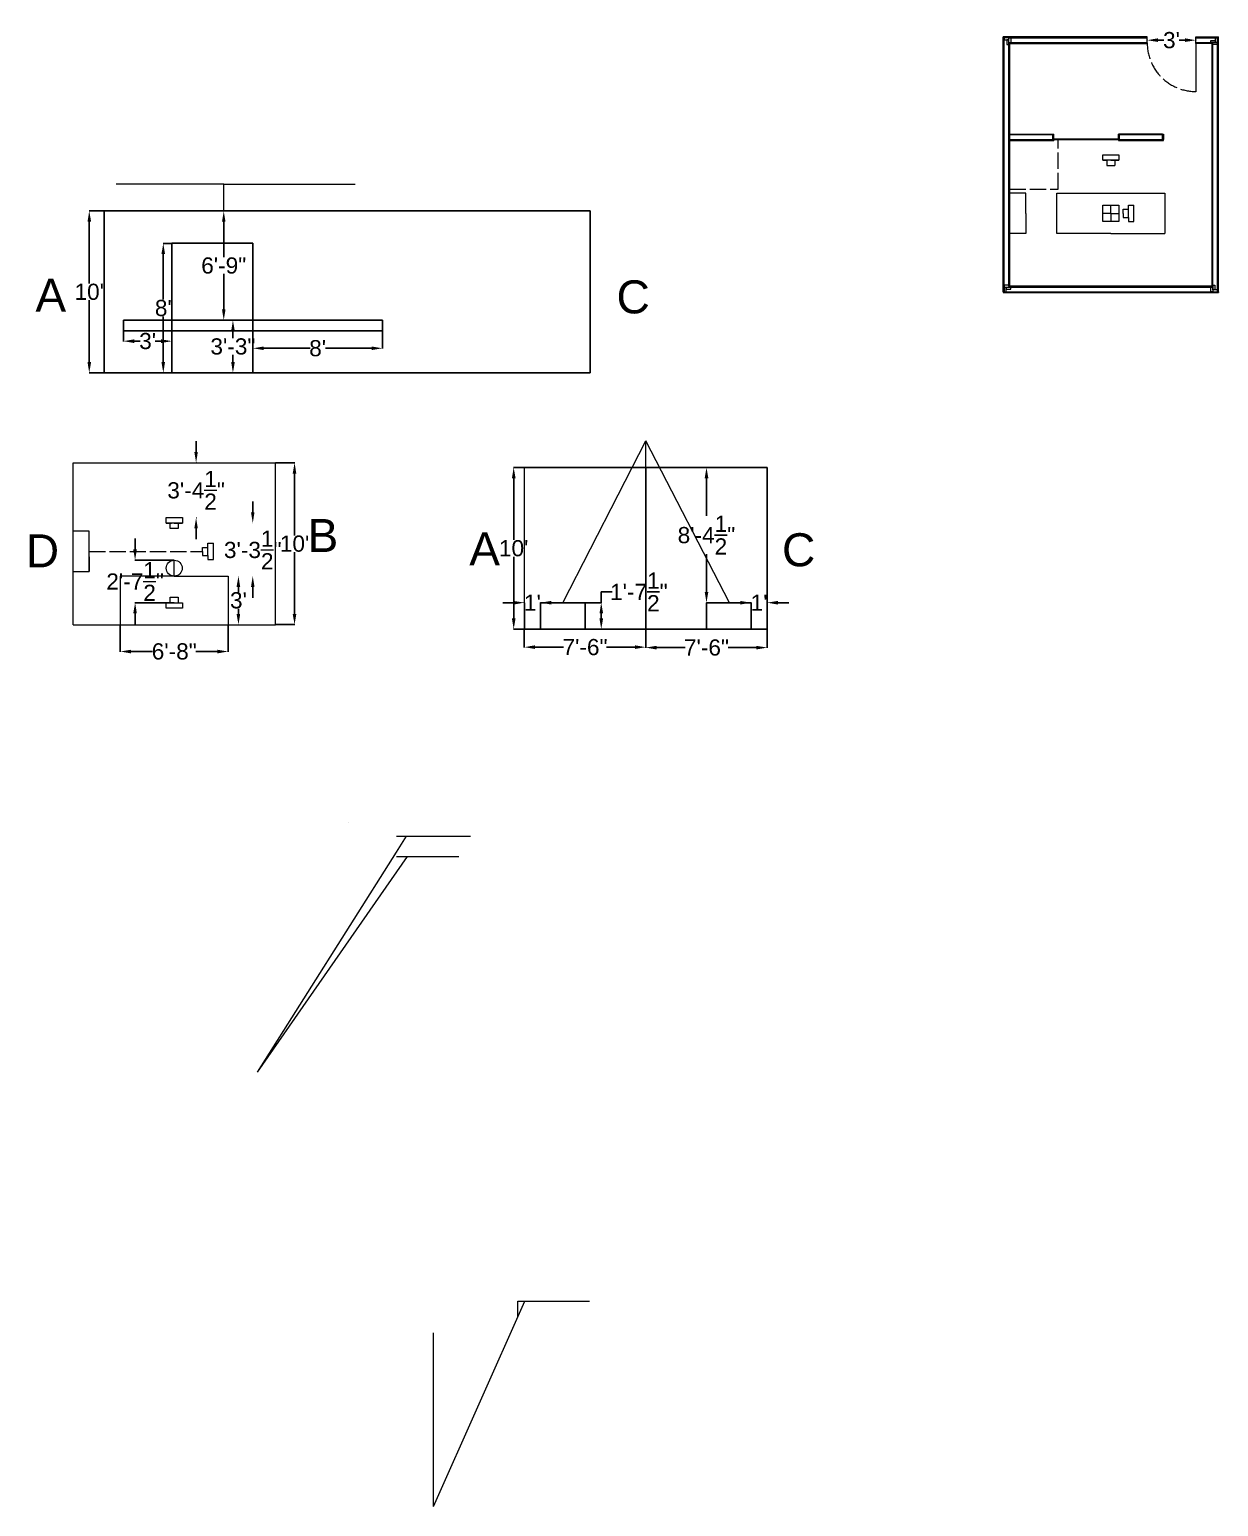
# Model space of a CAD drawing. Header units: inches. Extents: x 257 to 3416, y 137 to 2713.
# Drawn here: x 2535 to 3416, y 699 to 1794 of the extents above; entities that cross this region are included whole.
import ezdxf

# ---------------------------------------------------------------- set-up
doc = ezdxf.new("R2010")
doc.units = ezdxf.units.IN
doc.header["$MEASUREMENT"] = 0
doc.header["$PDMODE"] = 2
doc.linetypes.add('ACAD_ISO02W100', pattern=[15, 12, -3])
for name, color, linetype in [('Isocenter', 170, 'Continuous'), ('Layer2', 250, 'Continuous'), ('Layer4', 150, 'Continuous'), ('Primary Width', 50, 'Continuous'), ('Trace_lines', 1, 'Continuous')]:
    doc.layers.add(name, color=color, linetype=linetype)
doc.layers.add('primary beam angle', color=220, linetype='Continuous', lineweight=5)
doc.styles.get("Standard").update_dxf_attribs({"font": 'arial.ttf'})
doc.dimstyles.get("Standard").update_dxf_attribs({"dimtxt": 12, "dimasz": 8, "dimexe": 0.18, "dimexo": 0.0625, "dimgap": 0.09, "dimtad": 0, "dimtih": 1, "dimtoh": 1, "dimdec": 1, "dimzin": 0, "dimdsep": 46, "dimlunit": 4, "dimtxsty": 'Standard', "dimcen": 0.09, "dimadec": 0, "dimazin": 0, "dimtfac": 1, "dimtdec": 1, "dimtofl": 0, "dimtmove": 0, "dimatfit": 3, "dimfxl": 1, "dimtolj": 1, "dimtzin": 0, "dimarcsym": 0})

# ---------------------------------------------------------------- blocks, each defined once
blk = doc.blocks.new('*D61')
at = {"layer": 'Defpoints', "color": 0, "transparency": 16777216}
for p in [(2602.1, 1352.7), (2682.1, 1352.7), (2682.1, 1332.8)]:
    blk.add_point(p, dxfattribs=at)
at = {"layer": 'Isocenter', "color": 0, "lineweight": -2, "transparency": 16777216}
for p, q in [((2602.1, 1352.6), (2602.1, 1332.6)), ((2682.1, 1352.6), (2682.1, 1332.6)), ((2610.1, 1332.8), (2626, 1332.8)), ((2674.1, 1332.8), (2658.2, 1332.8))]:
    blk.add_line(p, q, dxfattribs=at)
at = {"layer": 'Isocenter', "color": 0, "transparency": 16777216}
for points in [[(2610.1, 1334.1), (2610.1, 1331.4), (2602.1, 1332.8)], [(2674.1, 1334.1), (2674.1, 1331.4), (2682.1, 1332.8)]]:
    blk.add_solid(points, dxfattribs=at)
at = {"layer": 'Isocenter', "color": 0, "lineweight": 5, "transparency": 16777216, "insert": (2642.1, 1332.8), "char_height": 12, "attachment_point": 5}
blk.add_mtext('\\A1;6\'-8"', dxfattribs=at)
blk = doc.blocks.new('*D95')
at = {"layer": 'Defpoints', "color": 0, "transparency": 16777216}
for p in [(2689.7, 1388.7), (2689.7, 1352.7), (2689.7, 1352.7)]:
    blk.add_point(p, dxfattribs=at)
at = {"layer": 'Isocenter', "color": 0, "lineweight": -2, "transparency": 16777216}
for p, q in [((2689.7, 1388.7), (2689.8, 1388.7)), ((2689.7, 1380.7), (2689.7, 1376.9)), ((2689.7, 1360.7), (2689.7, 1364.4)), ((2689.7, 1352.7), (2689.8, 1352.7))]:
    blk.add_line(p, q, dxfattribs=at)
at = {"layer": 'Isocenter', "color": 0, "transparency": 16777216}
for points in [[(2688.3, 1380.7), (2691, 1380.7), (2689.7, 1388.7)], [(2688.3, 1360.7), (2691, 1360.7), (2689.7, 1352.7)]]:
    blk.add_solid(points, dxfattribs=at)
at = {"layer": 'Isocenter', "color": 0, "lineweight": 5, "transparency": 16777216, "insert": (2689.7, 1370.7), "char_height": 12, "attachment_point": 5}
blk.add_mtext("\\A1;3'", dxfattribs=at)
blk = doc.blocks.new('*D96')
at = {"layer": 'Defpoints', "color": 0, "transparency": 16777216}
for p in [(2717.1, 1472.7), (2731.3, 1472.7), (2717.1, 1352.7)]:
    blk.add_point(p, dxfattribs=at)
at = {"layer": 'Isocenter', "color": 0, "lineweight": -2, "transparency": 16777216}
for p, q in [((2717.2, 1472.7), (2731.5, 1472.7)), ((2731.3, 1464.7), (2731.3, 1418.9)), ((2731.3, 1360.7), (2731.3, 1406.4)), ((2717.2, 1352.7), (2731.5, 1352.7))]:
    blk.add_line(p, q, dxfattribs=at)
at = {"layer": 'Isocenter', "color": 0, "transparency": 16777216}
for points in [[(2729.9, 1464.7), (2732.6, 1464.7), (2731.3, 1472.7)], [(2729.9, 1360.7), (2732.6, 1360.7), (2731.3, 1352.7)]]:
    blk.add_solid(points, dxfattribs=at)
at = {"layer": 'Isocenter', "color": 0, "lineweight": 5, "transparency": 16777216, "insert": (2731.3, 1412.7), "char_height": 12, "attachment_point": 5}
blk.add_mtext("\\A1;10'", dxfattribs=at)
blk = doc.blocks.new('*D97')
at = {"layer": 'Defpoints', "color": 0, "transparency": 16777216}
for p in [(2658.3, 1472.7), (2658.3, 1472.7), (2658.3, 1432)]:
    blk.add_point(p, dxfattribs=at)
at = {"layer": 'Isocenter', "color": 0, "lineweight": -2, "transparency": 16777216}
for p, q in [((2658.3, 1480.7), (2658.3, 1488.7)), ((2658.4, 1472.7), (2658.5, 1472.7)), ((2658.3, 1424), (2658.3, 1416)), ((2658.4, 1432), (2658.5, 1432))]:
    blk.add_line(p, q, dxfattribs=at)
at = {"layer": 'Isocenter', "color": 0, "transparency": 16777216}
for points in [[(2657, 1480.7), (2659.6, 1480.7), (2658.3, 1472.7)], [(2657, 1424), (2659.6, 1424), (2658.3, 1432)]]:
    blk.add_solid(points, dxfattribs=at)
at = {"layer": 'Isocenter', "color": 0, "lineweight": 5, "transparency": 16777216, "insert": (2658.3, 1452.3), "char_height": 12, "attachment_point": 5}
blk.add_mtext('\\A1;3\'-4{\\H1x;\\S1/2;}"', dxfattribs=at)
blk = doc.blocks.new('*D98')
at = {"layer": 'Defpoints', "color": 0, "transparency": 16777216}
for p in [(2613.1, 1400.5), (2642.1, 1400.5), (2642.1, 1369)]:
    blk.add_point(p, dxfattribs=at)
at = {"layer": 'Isocenter', "color": 0, "lineweight": -2, "transparency": 16777216}
for p, q in [((2613.1, 1408.5), (2613.1, 1416.5)), ((2642.1, 1400.5), (2612.9, 1400.5)), ((2642.1, 1369), (2612.9, 1369)), ((2613.1, 1361), (2613.1, 1353))]:
    blk.add_line(p, q, dxfattribs=at)
at = {"layer": 'Isocenter', "color": 0, "transparency": 16777216}
for points in [[(2611.7, 1408.5), (2614.4, 1408.5), (2613.1, 1400.5)], [(2611.7, 1361), (2614.4, 1361), (2613.1, 1369)]]:
    blk.add_solid(points, dxfattribs=at)
at = {"layer": 'Isocenter', "color": 0, "lineweight": 5, "transparency": 16777216, "insert": (2613.1, 1384.7), "char_height": 12, "attachment_point": 5}
blk.add_mtext('\\A1;2\'-7{\\H1x;\\S1/2;}"', dxfattribs=at)
blk = doc.blocks.new('*D99')
at = {"layer": 'Defpoints', "color": 0, "transparency": 16777216}
for p in [(2700.3, 1428), (2700.3, 1388.7), (2700.3, 1388.7)]:
    blk.add_point(p, dxfattribs=at)
at = {"layer": 'Isocenter', "color": 0, "lineweight": -2, "transparency": 16777216}
for p, q in [((2700.3, 1436), (2700.3, 1444)), ((2700.2, 1428), (2700.1, 1428)), ((2700.2, 1388.7), (2700.1, 1388.7)), ((2700.3, 1380.7), (2700.3, 1372.7))]:
    blk.add_line(p, q, dxfattribs=at)
at = {"layer": 'Isocenter', "color": 0, "transparency": 16777216}
for points in [[(2699, 1436), (2701.6, 1436), (2700.3, 1428)], [(2699, 1380.7), (2701.6, 1380.7), (2700.3, 1388.7)]]:
    blk.add_solid(points, dxfattribs=at)
at = {"layer": 'Isocenter', "color": 0, "lineweight": 5, "transparency": 16777216, "insert": (2700.3, 1408.1), "char_height": 12, "attachment_point": 5}
blk.add_mtext('\\A1;3\'-3{\\H1x;\\S1/2;}"', dxfattribs=at)
blk = doc.blocks.new('*D102')
at = {"layer": 'Defpoints', "color": 0, "transparency": 16777216}
for p in [(3363.3, 1786), (3399.3, 1786), (3399.3, 1786)]:
    blk.add_point(p, dxfattribs=at)
at = {"layer": 'Isocenter', "color": 0, "lineweight": -2, "transparency": 16777216}
for p, q in [((3363.3, 1786.1), (3363.3, 1786.2)), ((3371.3, 1786), (3375.7, 1786)), ((3391.3, 1786), (3386.9, 1786)), ((3399.3, 1786.1), (3399.3, 1786.2))]:
    blk.add_line(p, q, dxfattribs=at)
at = {"layer": 'Isocenter', "color": 0, "transparency": 16777216}
for points in [[(3371.3, 1787.4), (3371.3, 1784.7), (3363.3, 1786)], [(3391.3, 1787.4), (3391.3, 1784.7), (3399.3, 1786)]]:
    blk.add_solid(points, dxfattribs=at)
at = {"layer": 'Isocenter', "color": 0, "lineweight": 5, "transparency": 16777216, "insert": (3381.3, 1786), "char_height": 12, "attachment_point": 5}
blk.add_mtext("\\A1;3'", dxfattribs=at)
blk = doc.blocks.new('*D109')
at = {"layer": 'Defpoints', "color": 0, "transparency": 16777216}
for p in [(2946.6, 1369), (2958.6, 1369), (2946.6, 1349.3)]:
    blk.add_point(p, dxfattribs=at)
at = {"layer": 'Isocenter', "color": 0, "lineweight": -2, "transparency": 16777216}
for p, q in [((2946.7, 1369), (2958.8, 1369)), ((2958.6, 1369), (2958.6, 1377)), ((2958.6, 1377), (2966.6, 1377)), ((2958.6, 1357.3), (2958.6, 1361)), ((2946.7, 1349.3), (2958.8, 1349.3))]:
    blk.add_line(p, q, dxfattribs=at)
at = {"layer": 'Isocenter', "color": 0, "transparency": 16777216}
for points in [[(2957.3, 1361), (2960, 1361), (2958.6, 1369)], [(2957.3, 1357.3), (2960, 1357.3), (2958.6, 1349.3)]]:
    blk.add_solid(points, dxfattribs=at)
at = {"layer": 'Isocenter', "color": 0, "transparency": 16777216, "insert": (2986.5, 1377), "char_height": 12, "attachment_point": 5}
blk.add_mtext('\\A1;1\'-7{\\H1x;\\S1/2;}"', dxfattribs=at)
blk = doc.blocks.new('*D110')
at = {"layer": 'Defpoints', "color": 0, "transparency": 16777216}
for p in [(2893.7, 1469.3), (2901.6, 1469.3), (2901.6, 1349.3)]:
    blk.add_point(p, dxfattribs=at)
at = {"layer": 'Isocenter', "color": 0, "lineweight": -2, "transparency": 16777216}
for p, q in [((2901.6, 1469.3), (2893.6, 1469.3)), ((2893.7, 1461.3), (2893.7, 1415.5)), ((2893.7, 1357.3), (2893.7, 1403.1)), ((2901.6, 1349.3), (2893.6, 1349.3))]:
    blk.add_line(p, q, dxfattribs=at)
at = {"layer": 'Isocenter', "color": 0, "transparency": 16777216}
for points in [[(2892.4, 1461.3), (2895.1, 1461.3), (2893.7, 1469.3)], [(2892.4, 1357.3), (2895.1, 1357.3), (2893.7, 1349.3)]]:
    blk.add_solid(points, dxfattribs=at)
at = {"layer": 'Isocenter', "color": 0, "transparency": 16777216, "insert": (2893.7, 1409.3), "char_height": 12, "attachment_point": 5}
blk.add_mtext("\\A1;10'", dxfattribs=at)
blk = doc.blocks.new('*D111')
at = {"layer": 'Defpoints', "color": 0, "transparency": 16777216}
for p in [(2901.6, 1369), (2901.6, 1369), (2913.6, 1369)]:
    blk.add_point(p, dxfattribs=at)
at = {"layer": 'Isocenter', "color": 0, "lineweight": -2, "transparency": 16777216}
for p, q in [((2893.6, 1369), (2885.6, 1369)), ((2901.6, 1369), (2901.6, 1369.2)), ((2913.6, 1369), (2913.6, 1369.2)), ((2921.6, 1369), (2929.6, 1369))]:
    blk.add_line(p, q, dxfattribs=at)
at = {"layer": 'Isocenter', "color": 0, "transparency": 16777216}
for points in [[(2893.6, 1370.3), (2893.6, 1367.6), (2901.6, 1369)], [(2921.6, 1370.3), (2921.6, 1367.6), (2913.6, 1369)]]:
    blk.add_solid(points, dxfattribs=at)
at = {"layer": 'Isocenter', "color": 0, "transparency": 16777216, "insert": (2907.6, 1369), "char_height": 12, "attachment_point": 5}
blk.add_mtext("\\A1;1'", dxfattribs=at)
blk = doc.blocks.new('*D112')
at = {"layer": 'Defpoints', "color": 0, "transparency": 16777216}
for p in [(3069.6, 1369), (3069.6, 1369), (3081.6, 1369)]:
    blk.add_point(p, dxfattribs=at)
at = {"layer": 'Isocenter', "color": 0, "lineweight": -2, "transparency": 16777216}
for p, q in [((3061.6, 1369), (3053.6, 1369)), ((3069.6, 1369), (3069.6, 1369.2)), ((3081.6, 1369), (3081.6, 1369.2)), ((3089.6, 1369), (3097.6, 1369))]:
    blk.add_line(p, q, dxfattribs=at)
at = {"layer": 'Isocenter', "color": 0, "transparency": 16777216}
for points in [[(3061.6, 1370.3), (3061.6, 1367.6), (3069.6, 1369)], [(3089.6, 1370.3), (3089.6, 1367.6), (3081.6, 1369)]]:
    blk.add_solid(points, dxfattribs=at)
at = {"layer": 'Isocenter', "color": 0, "transparency": 16777216, "insert": (3075.6, 1369), "char_height": 12, "attachment_point": 5}
blk.add_mtext("\\A1;1'", dxfattribs=at)
blk = doc.blocks.new('*D113')
at = {"layer": 'Defpoints', "color": 0, "transparency": 16777216}
for p in [(3036.6, 1469.3), (3036.6, 1469.3), (3036.6, 1369)]:
    blk.add_point(p, dxfattribs=at)
at = {"layer": 'Isocenter', "color": 0, "lineweight": -2, "transparency": 16777216}
for p, q in [((3036.7, 1469.3), (3036.8, 1469.3)), ((3036.6, 1461.3), (3036.6, 1433.4)), ((3036.6, 1377), (3036.6, 1404.9)), ((3036.7, 1369), (3036.8, 1369))]:
    blk.add_line(p, q, dxfattribs=at)
at = {"layer": 'Isocenter', "color": 0, "transparency": 16777216}
for points in [[(3035.3, 1461.3), (3038, 1461.3), (3036.6, 1469.3)], [(3035.3, 1377), (3038, 1377), (3036.6, 1369)]]:
    blk.add_solid(points, dxfattribs=at)
at = {"layer": 'Isocenter', "color": 0, "transparency": 16777216, "insert": (3036.6, 1419.1), "char_height": 12, "attachment_point": 5}
blk.add_mtext('\\A1;8\'-4{\\H1x;\\S1/2;}"', dxfattribs=at)
blk = doc.blocks.new('*D114')
at = {"layer": 'Defpoints', "color": 0, "transparency": 16777216}
for p in [(2901.6, 1349.3), (2991.6, 1349.3), (2991.6, 1336)]:
    blk.add_point(p, dxfattribs=at)
at = {"layer": 'Isocenter', "color": 0, "lineweight": -2, "transparency": 16777216}
for p, q in [((2901.6, 1349.2), (2901.6, 1335.8)), ((2991.6, 1349.2), (2991.6, 1335.8)), ((2909.6, 1336), (2930.7, 1336)), ((2983.6, 1336), (2962.6, 1336))]:
    blk.add_line(p, q, dxfattribs=at)
at = {"layer": 'Isocenter', "color": 0, "transparency": 16777216}
for points in [[(2909.6, 1337.4), (2909.6, 1334.7), (2901.6, 1336)], [(2983.6, 1337.4), (2983.6, 1334.7), (2991.6, 1336)]]:
    blk.add_solid(points, dxfattribs=at)
at = {"layer": 'Isocenter', "color": 0, "transparency": 16777216, "insert": (2946.6, 1336), "char_height": 12, "attachment_point": 5}
blk.add_mtext('\\A1;7\'-6"', dxfattribs=at)
blk = doc.blocks.new('*D115')
at = {"layer": 'Defpoints', "color": 0, "transparency": 16777216}
for p in [(2991.6, 1349.3), (3081.6, 1349.3), (3081.6, 1335.7)]:
    blk.add_point(p, dxfattribs=at)
at = {"layer": 'Isocenter', "color": 0, "lineweight": -2, "transparency": 16777216}
for p, q in [((2991.6, 1349.2), (2991.6, 1335.5)), ((3081.6, 1349.2), (3081.6, 1335.5)), ((2999.6, 1335.7), (3020.7, 1335.7)), ((3073.6, 1335.7), (3052.6, 1335.7))]:
    blk.add_line(p, q, dxfattribs=at)
at = {"layer": 'Isocenter', "color": 0, "transparency": 16777216}
for points in [[(2999.6, 1337), (2999.6, 1334.3), (2991.6, 1335.7)], [(3073.6, 1337), (3073.6, 1334.3), (3081.6, 1335.7)]]:
    blk.add_solid(points, dxfattribs=at)
at = {"layer": 'Isocenter', "color": 0, "transparency": 16777216, "insert": (3036.6, 1335.7), "char_height": 12, "attachment_point": 5}
blk.add_mtext('\\A1;7\'-6"', dxfattribs=at)
blk = doc.blocks.new('*D137')
at = {"layer": 'Defpoints', "color": 0, "transparency": 16777216}
for p in [(2670.4, 1578.4), (2670.4, 1539.4), (2685.6, 1539.4)]:
    blk.add_point(p, dxfattribs=at)
at = {"layer": 'Isocenter', "color": 0, "lineweight": -2, "transparency": 16777216}
for p, q in [((2670.5, 1578.4), (2685.8, 1578.4)), ((2685.6, 1570.4), (2685.6, 1565.2)), ((2685.6, 1547.4), (2685.6, 1552.7)), ((2670.5, 1539.4), (2685.8, 1539.4))]:
    blk.add_line(p, q, dxfattribs=at)
at = {"layer": 'Isocenter', "color": 0, "transparency": 16777216}
for points in [[(2684.3, 1570.4), (2687, 1570.4), (2685.6, 1578.4)], [(2684.3, 1547.4), (2687, 1547.4), (2685.6, 1539.4)]]:
    blk.add_solid(points, dxfattribs=at)
at = {"layer": 'Isocenter', "color": 0, "transparency": 16777216, "insert": (2685.6, 1558.9), "char_height": 12, "attachment_point": 5}
blk.add_mtext('\\A1;3\'-3"', dxfattribs=at)
blk = doc.blocks.new('*D138')
at = {"layer": 'Defpoints', "color": 0, "transparency": 16777216}
for p in [(2604.4, 1570.4), (2640.4, 1570.4), (2604.4, 1562.9)]:
    blk.add_point(p, dxfattribs=at)
at = {"layer": 'Isocenter', "color": 0, "lineweight": -2, "transparency": 16777216}
for p, q in [((2604.4, 1570.4), (2604.4, 1562.7)), ((2640.4, 1570.4), (2640.4, 1562.7)), ((2612.4, 1562.9), (2616.8, 1562.9)), ((2632.4, 1562.9), (2628, 1562.9))]:
    blk.add_line(p, q, dxfattribs=at)
at = {"layer": 'Isocenter', "color": 0, "transparency": 16777216}
for points in [[(2612.4, 1564.2), (2612.4, 1561.5), (2604.4, 1562.9)], [(2632.4, 1564.2), (2632.4, 1561.5), (2640.4, 1562.9)]]:
    blk.add_solid(points, dxfattribs=at)
at = {"layer": 'Isocenter', "color": 0, "transparency": 16777216, "insert": (2622.4, 1562.9), "char_height": 12, "attachment_point": 5}
blk.add_mtext("\\A1;3'", dxfattribs=at)
blk = doc.blocks.new('*D139')
at = {"layer": 'Defpoints', "color": 0, "transparency": 16777216}
for p in [(2700.4, 1570.4), (2796.4, 1570.4), (2796.4, 1557.6)]:
    blk.add_point(p, dxfattribs=at)
at = {"layer": 'Isocenter', "color": 0, "lineweight": -2, "transparency": 16777216}
for p, q in [((2700.4, 1570.4), (2700.4, 1557.4)), ((2796.4, 1570.4), (2796.4, 1557.4)), ((2708.4, 1557.6), (2742.8, 1557.6)), ((2788.4, 1557.6), (2754.1, 1557.6))]:
    blk.add_line(p, q, dxfattribs=at)
at = {"layer": 'Isocenter', "color": 0, "transparency": 16777216}
for points in [[(2708.4, 1558.9), (2708.4, 1556.3), (2700.4, 1557.6)], [(2788.4, 1558.9), (2788.4, 1556.3), (2796.4, 1557.6)]]:
    blk.add_solid(points, dxfattribs=at)
at = {"layer": 'Isocenter', "color": 0, "transparency": 16777216, "insert": (2748.4, 1557.6), "char_height": 12, "attachment_point": 5}
blk.add_mtext("\\A1;8'", dxfattribs=at)
blk = doc.blocks.new('*D140')
at = {"layer": 'Defpoints', "color": 0, "transparency": 16777216}
for p in [(2640.4, 1635.4), (2634, 1539.4), (2640.4, 1539.4)]:
    blk.add_point(p, dxfattribs=at)
at = {"layer": 'Isocenter', "color": 0, "lineweight": -2, "transparency": 16777216}
for p, q in [((2640.4, 1635.4), (2633.8, 1635.4)), ((2634, 1627.4), (2634, 1593.7)), ((2634, 1547.4), (2634, 1581.2)), ((2640.4, 1539.4), (2633.8, 1539.4))]:
    blk.add_line(p, q, dxfattribs=at)
at = {"layer": 'Isocenter', "color": 0, "transparency": 16777216}
for points in [[(2632.6, 1627.4), (2635.3, 1627.4), (2634, 1635.4)], [(2632.6, 1547.4), (2635.3, 1547.4), (2634, 1539.4)]]:
    blk.add_solid(points, dxfattribs=at)
at = {"layer": 'Isocenter', "color": 0, "transparency": 16777216, "insert": (2634, 1587.4), "char_height": 12, "attachment_point": 5}
blk.add_mtext("\\A1;8'", dxfattribs=at)
blk = doc.blocks.new('*D141')
at = {"layer": 'Defpoints', "color": 0, "transparency": 16777216}
for p in [(2670.4, 1659.4), (2678.8, 1659.4), (2670.4, 1578.4)]:
    blk.add_point(p, dxfattribs=at)
at = {"layer": 'Isocenter', "color": 0, "lineweight": -2, "transparency": 16777216}
for p, q in [((2670.5, 1659.4), (2679, 1659.4)), ((2678.8, 1651.4), (2678.8, 1625.2)), ((2678.8, 1586.4), (2678.8, 1612.7)), ((2670.5, 1578.4), (2679, 1578.4))]:
    blk.add_line(p, q, dxfattribs=at)
at = {"layer": 'Isocenter', "color": 0, "transparency": 16777216}
for points in [[(2677.5, 1651.4), (2680.1, 1651.4), (2678.8, 1659.4)], [(2677.5, 1586.4), (2680.1, 1586.4), (2678.8, 1578.4)]]:
    blk.add_solid(points, dxfattribs=at)
at = {"layer": 'Isocenter', "color": 0, "transparency": 16777216, "insert": (2678.8, 1618.9), "char_height": 12, "attachment_point": 5}
blk.add_mtext('\\A1;6\'-9"', dxfattribs=at)
blk = doc.blocks.new('*D142')
at = {"layer": 'Defpoints', "color": 0, "transparency": 16777216}
for p in [(2579.1, 1659.4), (2590.3, 1659.4), (2590.3, 1539.4)]:
    blk.add_point(p, dxfattribs=at)
at = {"layer": 'Isocenter', "color": 0, "lineweight": -2, "transparency": 16777216}
for p, q in [((2590.2, 1659.4), (2579, 1659.4)), ((2579.1, 1651.4), (2579.1, 1605.7)), ((2579.1, 1547.4), (2579.1, 1593.2)), ((2590.2, 1539.4), (2579, 1539.4))]:
    blk.add_line(p, q, dxfattribs=at)
at = {"layer": 'Isocenter', "color": 0, "transparency": 16777216}
for points in [[(2577.8, 1651.4), (2580.5, 1651.4), (2579.1, 1659.4)], [(2577.8, 1547.4), (2580.5, 1547.4), (2579.1, 1539.4)]]:
    blk.add_solid(points, dxfattribs=at)
at = {"layer": 'Isocenter', "color": 0, "transparency": 16777216, "insert": (2579.1, 1599.4), "char_height": 12, "attachment_point": 5}
blk.add_mtext("\\A1;10'", dxfattribs=at)

msp = doc.modelspace()

# ---------------------------------------------------------------- linework, layer by layer
at = {"layer": 'Layer2', "linetype": 'ACAD_ISO02W100', "lineweight": 5}
for p, q in [((3297.3152, 1675.6434), (3297.3152, 1711.6434)), ((3261.3152, 1675.6434), (3297.3152, 1675.6434)), ((2579.1169, 1407.0226), (2663.1169, 1407.0226))]:
    msp.add_line(p, q, dxfattribs=at)
at = {"layer": 'Layer2', "lineweight": 5}
msp.add_circle((3399.3152, 1783.6434), 4.733165431326071e-29, dxfattribs=at)
at = {"layer": 'Layer2', "linetype": 'ACAD_ISO02W100', "lineweight": 5}
msp.add_arc((3399.3152, 1783.9559), 35.9991, 180, 270, dxfattribs=at)
at = {"layer": 'Layer4', "lineweight": 5}
for p, q in [((3260.659, 1787.7997), (3257.159, 1787.7997)), ((3257.159, 1787.7997), (3257.159, 1786.2997)), ((3257.159, 1786.2997), (3260.659, 1786.2997)), ((3260.659, 1786.2997), (3259.159, 1786.2997)), ((3259.159, 1786.2997), (3259.159, 1782.7997)), ((3260.659, 1784.2997), (3260.659, 1787.7997)), ((3260.659, 1787.7997), (3262.159, 1787.7997)), ((3262.159, 1787.7997), (3262.159, 1784.2997)), ((3410.4793, 1784.2997), (3410.4793, 1785.7997)), ((3410.4793, 1785.7997), (3413.9793, 1785.7997)), ((3413.9793, 1784.2997), (3413.9793, 1787.7997)), ((3413.9793, 1787.7997), (3415.4793, 1787.7997)), ((3259.159, 1782.7997), (3260.659, 1782.7997)), ((3413.9793, 1784.2997), (3410.4793, 1784.2997)), ((3411.9793, 1784.2997), (3415.4793, 1784.2997)), ((3415.4793, 1782.7997), (3411.9793, 1782.7997)), ((3415.4793, 1784.2997), (3413.9793, 1784.2997)), ((3415.4793, 1784.2997), (3415.4793, 1782.7997)), ((3342.0027, 1712.5184), (3294.0027, 1712.5184)), ((3294.0027, 1712.5184), (3294.0027, 1712.2684)), ((3294.0027, 1712.2684), (3318.0027, 1712.2684)), ((3318.0027, 1712.2684), (3342.0027, 1712.2684)), ((3342.0027, 1712.2684), (3342.0027, 1712.5184)), ((3260.659, 1604.4793), (3257.159, 1604.4793)), ((3257.159, 1604.4793), (3257.159, 1602.9793)), ((3257.159, 1602.9793), (3260.659, 1602.9793)), ((3257.159, 1602.9793), (3257.159, 1599.4793)), ((3257.159, 1599.4793), (3258.659, 1599.4793)), ((3258.659, 1599.4793), (3258.659, 1602.9793)), ((3258.659, 1602.9793), (3258.659, 1601.4793)), ((3258.659, 1601.4793), (3262.159, 1601.4793)), ((3262.159, 1602.9793), (3260.659, 1602.9793)), ((3262.159, 1601.4793), (3262.159, 1602.9793)), ((3410.4793, 1599.4793), (3410.4793, 1602.9793)), ((3411.9793, 1599.4793), (3410.4793, 1599.4793)), ((3411.9793, 1604.4793), (3413.4793, 1604.4793)), ((3411.9793, 1602.9793), (3411.9793, 1599.4793)), ((3411.9793, 1602.9793), (3411.9793, 1602.9793)), ((3411.9793, 1600.9793), (3411.9793, 1602.9793)), ((3415.4793, 1600.9793), (3411.9793, 1600.9793)), ((3411.9793, 1599.4793), (3415.4793, 1599.4793)), ((3413.4793, 1604.4793), (3413.4793, 1600.9793)), ((3415.4793, 1599.4793), (3415.4793, 1600.9793)), ((2579.1169, 1402.903), (2579.1169, 1417.903)), ((2579.1169, 1402.903), (2579.1169, 1392.0226))]:
    msp.add_line(p, q, dxfattribs=at)
at = {"layer": 'primary beam angle', "lineweight": 5}
for p, q in [((2678.9806, 1679.2463), (2599.1202, 1679.2463)), ((2678.9806, 1671.2463), (2678.9806, 1679.2463)), ((2678.9806, 1679.2463), (2776.1077, 1679.2463)), ((2678.9806, 1659.4352), (2678.9806, 1671.2463)), ((2930.1468, 1368.9776), (2991.6468, 1489.1036)), ((3053.6468, 1368.9776), (2991.6468, 1489.1036)), ((2991.6468, 1481.1036), (2991.6468, 1489.1036)), ((2991.6468, 1469.2925), (2991.6468, 1481.1036))]:
    msp.add_line(p, q, dxfattribs=at)
at = {"layer": 'Primary Width', "lineweight": 5}
for p, q in [((2771.2633, 1205.9961), (2771.2633, 1205.9961)), ((2806.7488, 1195.8071), (2861.6506, 1195.8071)), ((2806.7488, 1183.9961), (2814.201, 1195.8071)), ((2703.9288, 1020.9961), (2806.7488, 1183.9961)), ((2703.9288, 1020.9961), (2814.9546, 1180.8071)), ((2806.7488, 1180.8071), (2853.1698, 1180.8071)), ((2834.3317, 698.9471), (2902.0903, 851.1354)), ((2896.8317, 839.3244), (2896.8317, 851.1354)), ((2896.8317, 851.1354), (2949.9171, 851.1354)), ((2834.3317, 698.9471), (2834.3317, 827.7581))]:
    msp.add_line(p, q, dxfattribs=at)
at = {"layer": 'Trace_lines', "lineweight": 5}
for p, q in [((3256.534, 1599.4793), (3256.534, 1788.4163)), ((3257.159, 1788.4163), (3256.534, 1788.4163)), ((3257.159, 1604.4793), (3257.159, 1788.4163)), ((3363.3171, 1788.3934), (3257.159, 1788.4163)), ((3260.659, 1787.7997), (3257.159, 1787.7997)), ((3260.659, 1787.7997), (3363.3171, 1787.7997)), ((3363.3171, 1787.7684), (3363.3171, 1788.3934)), ((3363.3171, 1784.2684), (3363.3171, 1787.7684)), ((3399.3152, 1787.7684), (3399.3152, 1788.3934)), ((3399.3152, 1788.3934), (3416.1043, 1788.3934)), ((3399.3152, 1784.2997), (3399.3152, 1787.7997)), ((3399.3152, 1787.7997), (3415.4793, 1787.7997)), ((3399.3152, 1784.2684), (3399.3152, 1787.7684)), ((3415.4793, 1600.9793), (3415.4793, 1788.3934)), ((3416.1043, 1787.7997), (3416.1043, 1788.3934)), ((3416.1043, 1599.4793), (3416.1043, 1787.7997)), ((3260.6902, 1784.2684), (3363.3171, 1784.2684)), ((3260.6902, 1783.6434), (3260.6902, 1784.2684)), ((3260.6902, 1784.2684), (3260.6902, 1784.2684)), ((3260.6902, 1603.6434), (3260.6902, 1783.6434)), ((3261.3152, 1783.6434), (3261.3152, 1603.6434)), ((3261.3152, 1783.6434), (3327.3152, 1783.6434)), ((3261.3152, 1783.6434), (3261.3152, 1711.6434)), ((3261.3152, 1783.6434), (3261.3152, 1783.6434)), ((3327.3152, 1783.6434), (3363.3152, 1783.6434)), ((3363.3152, 1783.6434), (3363.3171, 1784.2684)), ((3399.3152, 1783.6434), (3399.3152, 1784.2684)), ((3399.3152, 1784.2684), (3411.9402, 1784.2684)), ((3411.3152, 1783.6434), (3399.3152, 1783.6434)), ((3399.3152, 1783.6434), (3399.3152, 1747.6434)), ((3411.3152, 1783.6434), (3411.3152, 1603.6434)), ((3411.3152, 1783.6434), (3411.3152, 1783.6434)), ((3411.3152, 1783.6434), (3411.3152, 1783.6434)), ((3411.9402, 1603.6434), (3411.9402, 1784.2684)), ((3261.3152, 1715.7997), (3261.3152, 1716.4247)), ((3261.3152, 1716.4247), (3294.0027, 1716.4247)), ((3261.3152, 1715.1747), (3261.3152, 1715.7997)), ((3293.3777, 1715.7997), (3261.3152, 1715.7997)), ((3261.3152, 1711.6434), (3261.3152, 1712.2684)), ((3261.3152, 1712.2684), (3293.3777, 1712.2684)), ((3261.3152, 1711.6434), (3261.3152, 1603.6434)), ((3261.3152, 1711.6434), (3294.0027, 1711.6434)), ((3261.3152, 1711.6434), (3261.3152, 1675.6434)), ((3294.0027, 1711.6434), (3261.3152, 1711.6434)), ((3293.3777, 1715.7997), (3293.3777, 1716.4247)), ((3293.3777, 1712.2997), (3293.3777, 1715.7997)), ((3293.3777, 1712.2684), (3293.3777, 1711.6434)), ((3294.0027, 1715.7997), (3294.0027, 1716.4247)), ((3294.0027, 1712.5184), (3294.0027, 1715.7997)), ((3294.0027, 1712.2684), (3294.0027, 1711.6434)), ((3374.6902, 1716.4247), (3342.0027, 1716.4247)), ((3342.0027, 1715.7997), (3342.0027, 1716.4247)), ((3342.0027, 1712.2684), (3342.0027, 1715.7997)), ((3342.0027, 1712.3934), (3342.0027, 1711.6434)), ((3342.0027, 1711.6434), (3375.3152, 1711.6434)), ((3342.6277, 1715.7997), (3342.6277, 1716.4247)), ((3342.6277, 1715.7997), (3342.6277, 1711.6434)), ((3374.6902, 1715.7997), (3342.6277, 1715.7997)), ((3342.6277, 1711.6434), (3342.6277, 1712.2684)), ((3342.6277, 1712.2684), (3374.6902, 1712.2684)), ((3342.6277, 1711.6434), (3375.3152, 1711.6434)), ((3374.6902, 1715.7997), (3374.6902, 1716.4247)), ((3374.6902, 1716.4247), (3375.3152, 1716.4247)), ((3374.6902, 1712.2997), (3374.6902, 1715.7997)), ((3374.6902, 1712.2684), (3374.6902, 1712.2684)), ((3374.6902, 1712.2684), (3374.6902, 1711.6434)), ((3375.3152, 1716.4247), (3375.3152, 1712.2684)), ((3375.3152, 1711.6434), (3375.3152, 1712.2684)), ((3330.3152, 1697.0135), (3330.3152, 1701.0135)), ((3330.3152, 1701.0135), (3342.3152, 1701.0135)), ((3342.3152, 1701.0135), (3342.3152, 1697.0135)), ((3342.3152, 1697.0135), (3330.3152, 1697.0135)), ((3330.3152, 1697.0135), (3333.3152, 1697.0135)), ((3333.3152, 1697.0135), (3333.3152, 1693.0135)), ((3333.3152, 1693.0135), (3339.3152, 1693.0135)), ((3336.3152, 1697.0135), (3342.3152, 1697.0135)), ((3342.3152, 1697.0135), (3339.3152, 1697.0135)), ((3339.3152, 1697.0135), (3339.3152, 1693.0135)), ((3273.3152, 1672.6434), (3261.3152, 1672.6434)), ((3273.3152, 1657.6434), (3273.3152, 1672.6434)), ((3296.3152, 1642.6434), (3296.3152, 1672.6434)), ((3296.3152, 1672.6434), (3336.3152, 1672.6434)), ((3336.3152, 1672.6434), (3376.3152, 1672.6434)), ((3376.3152, 1672.6434), (3376.3152, 1642.6434)), ((3273.3152, 1657.6434), (3273.3152, 1642.6434)), ((3330.3152, 1651.6434), (3330.3152, 1663.6434)), ((3330.3152, 1663.6434), (3342.3152, 1663.6434)), ((3336.3152, 1657.6434), (3330.3152, 1657.6434)), ((3336.3152, 1657.6434), (3336.3152, 1663.6434)), ((3336.3152, 1657.6434), (3342.3152, 1657.6434)), ((3336.3152, 1657.6434), (3336.3152, 1651.6434)), ((3342.3152, 1663.6434), (3342.3152, 1657.6434)), ((3342.3152, 1657.6434), (3342.3152, 1651.6434)), ((3345.3625, 1657.6434), (3345.3625, 1660.6434)), ((3345.3625, 1660.6434), (3349.3625, 1660.6434)), ((3345.3625, 1657.6434), (3345.3625, 1654.6434)), ((3345.3625, 1654.6434), (3349.3625, 1654.6434)), ((3349.3625, 1660.6434), (3349.3625, 1663.6434)), ((3349.3625, 1663.6434), (3353.3625, 1663.6434)), ((3349.3625, 1654.6434), (3349.3625, 1660.6434)), ((3349.3625, 1654.6434), (3349.3625, 1651.6434)), ((3353.3625, 1651.6434), (3353.3625, 1663.6434)), ((3261.3152, 1603.6434), (3261.3152, 1642.6434)), ((3273.3152, 1642.6434), (3261.3152, 1642.6434)), ((3336.3152, 1642.6434), (3296.3152, 1642.6434)), ((3342.3152, 1651.6434), (3330.3152, 1651.6434)), ((3336.3152, 1642.6434), (3376.3152, 1642.6434)), ((3349.3625, 1651.6434), (3353.3625, 1651.6434)), ((3257.159, 1599.4793), (3256.534, 1599.4793)), ((3256.534, 1599.4793), (3256.534, 1598.8543)), ((3256.534, 1598.8543), (3416.1043, 1598.8543)), ((3258.659, 1599.4793), (3415.4793, 1599.4793)), ((3260.6902, 1603.6434), (3260.6902, 1603.0184)), ((3261.3152, 1603.6434), (3260.6902, 1603.6434)), ((3260.6902, 1603.0184), (3411.9402, 1603.0184)), ((3411.3152, 1603.6434), (3261.3152, 1603.6434)), ((3261.3152, 1603.6434), (3261.3152, 1603.6434)), ((3261.3152, 1603.6434), (3263.3394, 1603.6434)), ((3261.3152, 1603.6434), (3261.3152, 1603.6434)), ((3411.3152, 1603.6434), (3411.3152, 1603.6434)), ((3411.3152, 1603.6434), (3411.3152, 1603.0184)), ((3411.9402, 1603.6434), (3411.9402, 1603.0184)), ((3415.4793, 1599.4793), (3415.4793, 1598.8543)), ((3416.1043, 1599.4793), (3416.1043, 1598.8543)), ((2567.1169, 1352.653), (2567.1169, 1472.653)), ((2567.1169, 1472.653), (2717.1169, 1472.653)), ((2717.1169, 1352.653), (2717.1169, 1472.653)), ((2901.6468, 1349.2925), (2901.6468, 1469.2925)), ((2636.1169, 1428.0231), (2636.1169, 1432.0231)), ((2636.1169, 1432.0231), (2648.1169, 1432.0231)), ((2636.1169, 1428.0231), (2640.1169, 1428.0248)), ((2648.1169, 1428.0231), (2636.1169, 1428.0231)), ((2639.1169, 1424.0231), (2639.1169, 1428.0231)), ((2642.1169, 1424.0231), (2639.1169, 1424.0231)), ((2642.1169, 1428.0231), (2648.1169, 1428.0231)), ((2642.1169, 1428.0231), (2645.1169, 1428.0231)), ((2645.1169, 1424.0231), (2642.1169, 1424.0231)), ((2645.1169, 1428.0231), (2645.1169, 1424.0231)), ((2648.1169, 1432.0231), (2648.1169, 1428.0231)), ((2579.1169, 1422.0226), (2567.1169, 1422.0226)), ((2579.1169, 1392.0226), (2579.1169, 1422.0226)), ((2667.1169, 1410.0226), (2667.1169, 1413.0226)), ((2667.1169, 1413.0226), (2671.1169, 1413.0226)), ((2671.1169, 1401.0226), (2671.1169, 1413.0226)), ((2663.1169, 1407.0226), (2663.1169, 1410.0226)), ((2663.1169, 1410.0226), (2667.1169, 1410.0226)), ((2663.1169, 1407.0226), (2663.1169, 1404.0226)), ((2663.1169, 1404.0226), (2667.1169, 1404.0226)), ((2667.1169, 1404.0226), (2667.1169, 1410.0226)), ((2667.1169, 1404.0226), (2667.1169, 1401.0226)), ((2567.1169, 1392.0226), (2579.1169, 1392.0226)), ((2642.1169, 1388.653), (2642.1169, 1400.464)), ((2667.1169, 1401.0226), (2671.1169, 1401.0226)), ((2642.1169, 1388.653), (2602.1169, 1388.653)), ((2602.1169, 1388.653), (2602.1169, 1352.653)), ((2642.1169, 1388.653), (2682.1169, 1388.653)), ((2682.1169, 1388.653), (2682.1169, 1352.653)), ((2636.1169, 1364.968), (2636.1169, 1368.968)), ((2636.1169, 1368.968), (2642.1169, 1368.968)), ((2636.1169, 1368.968), (2639.1169, 1368.968)), ((2639.1169, 1368.968), (2639.1169, 1372.968)), ((2639.1169, 1372.968), (2645.1169, 1372.968)), ((2642.1169, 1368.968), (2648.1169, 1368.968)), ((2645.1169, 1372.968), (2645.1169, 1368.968)), ((2648.1169, 1368.968), (2648.1169, 1364.968)), ((2648.1169, 1364.968), (2636.1169, 1364.968)), ((2567.1169, 1352.653), (2717.1169, 1352.653))]:
    msp.add_line(p, q, dxfattribs=at)
at = {"layer": 'Trace_lines'}
for p, q in [((2590.2587, 1539.4354), (2590.2587, 1659.4354)), ((2590.2587, 1659.4354), (2950.3087, 1659.4354)), ((2950.3087, 1539.4354), (2950.3087, 1659.4354)), ((2640.4387, 1539.4354), (2640.4387, 1635.4354)), ((2640.4387, 1635.4354), (2700.4387, 1635.4354)), ((2700.4387, 1635.4354), (2700.4322, 1539.4354)), ((2590.2587, 1539.4354), (2590.2587, 1578.4354)), ((2590.2587, 1578.4354), (2590.2587, 1570.4354)), ((2604.4387, 1578.4354), (2640.4387, 1578.4354)), ((2604.4387, 1578.4354), (2604.4387, 1570.4354)), ((2640.4387, 1578.4354), (2640.4387, 1539.4354)), ((2640.4387, 1578.4354), (2700.4348, 1578.4354)), ((2700.4348, 1578.4354), (2796.4348, 1578.4354)), ((2796.4348, 1570.4354), (2796.4348, 1578.4354)), ((2604.4387, 1570.4354), (2796.4348, 1570.4354)), ((2590.2587, 1539.4354), (2950.3087, 1539.4354)), ((2700.4322, 1539.4354), (2640.4387, 1539.4354)), ((3081.6468, 1469.2925), (2901.6468, 1469.2925)), ((2991.6468, 1349.2925), (2991.6468, 1469.2925)), ((3081.6468, 1349.2925), (3081.6468, 1469.2925)), ((2901.6468, 1349.2925), (2901.6468, 1368.9776)), ((2913.6468, 1368.9776), (2913.6468, 1349.2925)), ((3036.6468, 1368.9776), (3036.6468, 1349.2925)), ((2901.6468, 1349.2925), (3081.6468, 1349.2925)), ((3081.6468, 1349.2925), (3069.6468, 1349.2925))]:
    msp.add_line(p, q, dxfattribs=at)
for points in [[(2946.6468, 1368.9776), (2913.6468, 1368.9776), (2913.6468, 1349.2925), (2946.6468, 1349.2925)], [(3069.6468, 1368.9776), (3036.6468, 1368.9776), (3036.6468, 1349.2925), (3069.6468, 1349.2925)]]:
    msp.add_lwpolyline(points, close=True, dxfattribs=at)
at = {"layer": 'Trace_lines', "lineweight": 5}
msp.add_circle((2642.1169, 1394.5585), 5.9055, dxfattribs=at)

# ---------------------------------------------------------------- texts
for s, p in [('A', (2539.1751, 1584.6457)), ('C', (2969.9148, 1583.4745)), ('B', (2740.8931, 1406.5261)), ('D', (2532.0429, 1395.172)), ('A', (2860.7573, 1396.5719)), ('C', (3092.5784, 1395.9548))]:
    msp.add_text(s, height=24.5, dxfattribs=at).set_placement(p)

# ---------------------------------------------------------------- dimensions: what is measured, and where the dimension line sits
at = {"layer": 'Isocenter', "lineweight": 5}
dim = msp.add_aligned_dim(p1=(3363.3171, 1786.0184), p2=(3399.3152, 1786.0497), distance=0, dimstyle='Standard', dxfattribs=at)
dim.commit()
dim.dimension.update_dxf_attribs({"geometry": '*D102', "text_midpoint": (3381.3161, 1786.034)})
at = {"layer": 'Isocenter'}
for base, p1, p2, picture, middle in [((2579.1451, 1659.4354), (2590.2587, 1539.4354), (2590.2587, 1659.4354), '*D142', (2579.1451, 1599.4354)), ((2633.9792, 1539.4354), (2640.4387, 1635.4354), (2640.4387, 1539.4354), '*D140', (2633.9792, 1587.4354)), ((2893.7371, 1469.2925), (2901.6468, 1349.2925), (2901.6468, 1469.2925), '*D110', (2893.7371, 1409.2925)), ((3036.6468, 1469.2925), (3036.6468, 1368.9776), (3036.6468, 1469.2925), '*D113', (3036.6468, 1419.1351)), ((2958.6272, 1368.9776), (2946.6468, 1349.2925), (2946.6468, 1368.9776), '*D109', (2986.4771, 1376.9776))]:
    dim = msp.add_linear_dim(base=base, p1=p1, p2=p2, angle=90, dimstyle='Standard', dxfattribs=at)
    dim.commit()
    dim.dimension.update_dxf_attribs({"geometry": picture, "text_midpoint": middle})
for p2, distance, picture, middle in [((2670.4387, 1659.4354), -8.3619, '*D141', (2678.7996, 1618.9352)), ((2670.4354, 1539.4354), 15.214, '*D137', (2685.65, 1558.9349))]:
    dim = msp.add_aligned_dim(p1=(2670.4368, 1578.4354), p2=p2, distance=distance, dimstyle='Standard', dxfattribs=at)
    dim.commit()
    dim.dimension.update_dxf_attribs({"geometry": picture, "text_midpoint": middle})
for base, p1, p2, picture, middle in [((2604.4387, 1562.8732), (2640.4387, 1570.4354), (2604.4387, 1570.4354), '*D138', (2622.4387, 1562.8732)), ((2796.4348, 1557.5835), (2700.4343, 1570.4354), (2796.4348, 1570.4354), '*D139', (2748.4345, 1557.5835)), ((2901.6468, 1368.9776), (2913.6468, 1368.9776), (2901.6468, 1368.9776), '*D111', (2907.6468, 1368.9776)), ((3069.6468, 1368.9776), (3081.6468, 1368.9776), (3069.6468, 1368.9776), '*D112', (3075.6468, 1368.9776)), ((2991.6468, 1336.0187), (2901.6468, 1349.2925), (2991.6468, 1349.2925), '*D114', (2946.6468, 1336.0187)), ((3081.6468, 1335.6578), (2991.6468, 1349.2925), (3081.6468, 1349.2925), '*D115', (3036.6468, 1335.6578))]:
    dim = msp.add_linear_dim(base=base, p1=p1, p2=p2, dimstyle='Standard', dxfattribs=at)
    dim.commit()
    dim.dimension.update_dxf_attribs({"geometry": picture, "text_midpoint": middle})
at = {"layer": 'Isocenter', "lineweight": 5}
for base, p1, p2, picture, middle in [((2658.2999, 1472.653), (2658.2999, 1432.0231), (2658.2999, 1472.653), '*D97', (2658.2999, 1452.338)), ((2731.2751, 1472.653), (2717.1169, 1352.653), (2717.1169, 1472.653), '*D96', (2731.2751, 1412.653)), ((2613.0683, 1400.464), (2642.1169, 1368.968), (2642.1169, 1400.464), '*D98', (2613.0683, 1384.716)), ((2689.6529, 1352.653), (2689.6529, 1388.653), (2689.6529, 1352.653), '*D95', (2689.6529, 1370.653))]:
    dim = msp.add_linear_dim(base=base, p1=p1, p2=p2, angle=90, dimstyle='Standard', dxfattribs=at)
    dim.commit()
    dim.dimension.update_dxf_attribs({"geometry": picture, "text_midpoint": middle})
dim = msp.add_linear_dim(base=(2700.306, 1388.653), p1=(2700.306, 1428.0231), p2=(2700.306, 1388.653), angle=90, dimstyle='Standard', dxfattribs=at)
dim.commit()
dim.dimension.update_dxf_attribs({"geometry": '*D99', "text_midpoint": (2700.306, 1408.0607), "dimtype": 160})
dim = msp.add_linear_dim(base=(2682.1169, 1332.7746), p1=(2602.1169, 1352.653), p2=(2682.1169, 1352.653), dimstyle='Standard', dxfattribs=at)
dim.commit()
dim.dimension.update_dxf_attribs({"geometry": '*D61', "text_midpoint": (2642.1169, 1332.7746)})

doc.saveas('drawing.dxf')
